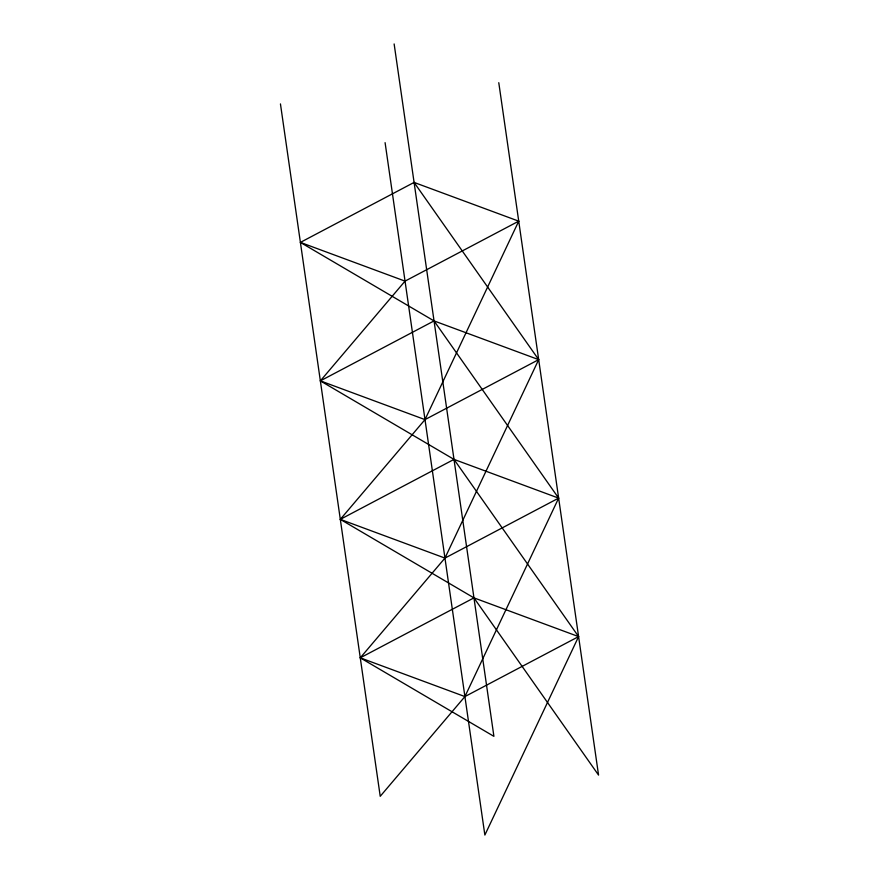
<?xml version="1.0" encoding="UTF-8"?>
<svg xmlns="http://www.w3.org/2000/svg" width="879" height="879" viewBox="0 0 879 879"><rect width="100%" height="100%" fill="white"/><g stroke="black" fill="none" stroke-linecap="round" stroke-linejoin="round"><path stroke-width="1.32" d="M394.133 43.95L493.91 736.349L360.269 657.833L444.95 558.088L538.684 359.643L434.05 320.912L300.398 242.395L414.086 182.425L518.731 221.167L424.996 419.613L340.316 519.357L473.957 597.874L578.602 636.605L484.867 835.05L385.09 142.651M518.731 221.167L405.043 281.126L320.363 380.871L454.003 459.387L558.637 498.129L464.914 696.575L380.222 796.308L280.445 103.909M300.398 242.395L405.043 281.126M414.086 182.425L538.684 359.643L424.996 419.613L320.363 380.871L434.05 320.912L558.637 498.129L444.95 558.088L340.316 519.357L454.003 459.387L578.602 636.605L464.914 696.575L360.269 657.833L473.957 597.874L598.555 775.091L498.778 82.692"/></g></svg>
